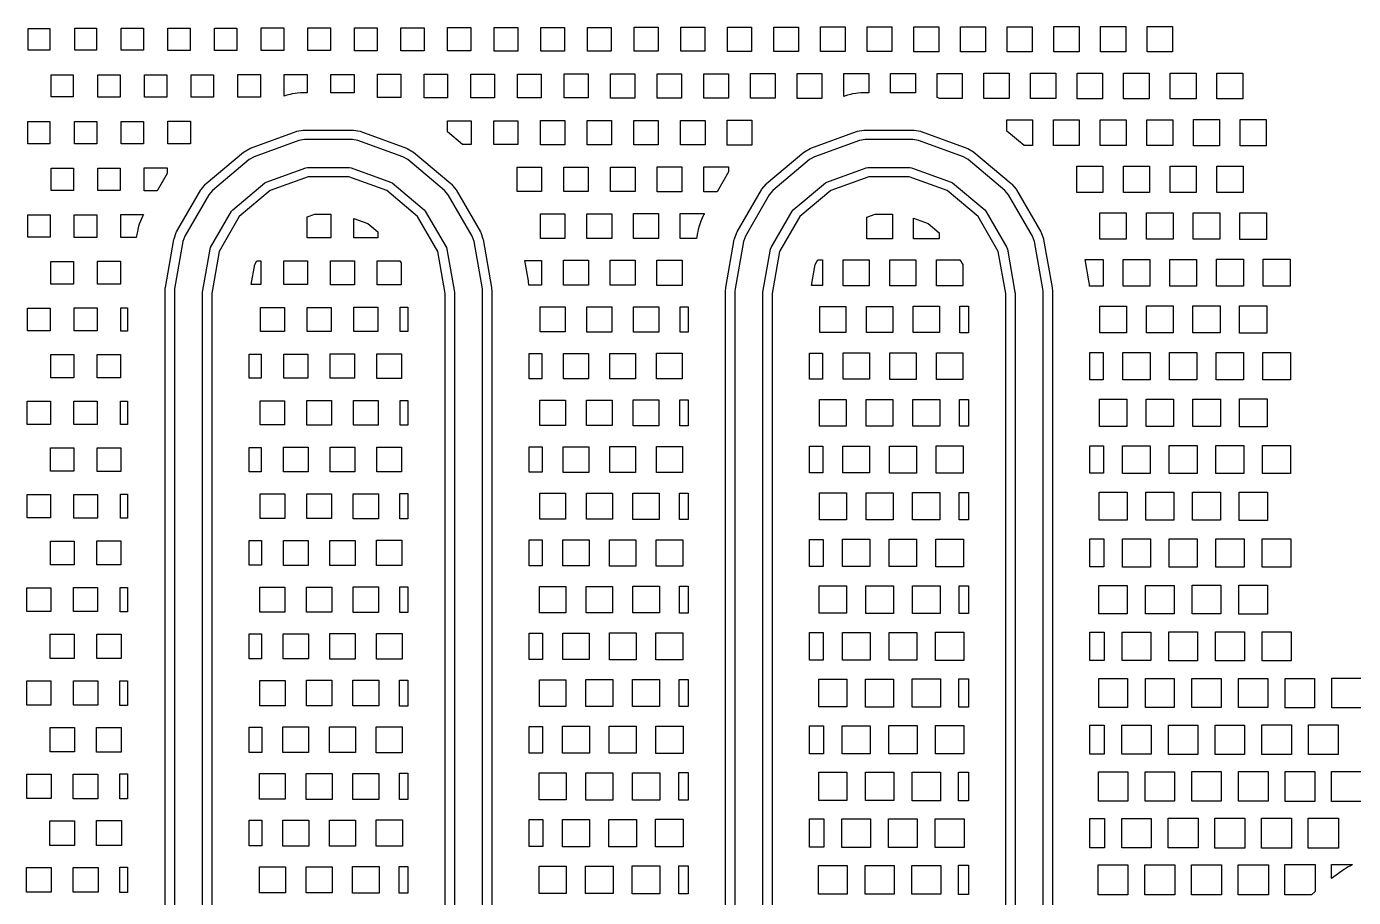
# Model space of a CAD drawing. Header units: metres. Extents: x -7 to 1980, y 20 to 2007.
# Drawn here: x -7 to 704, y 1541 to 2007 of the extents above; entities that cross this region are included whole.
import ezdxf

# ---------------------------------------------------------------- set-up
doc = ezdxf.new("R2010")
doc.units = ezdxf.units.M

msp = doc.modelspace()

# ---------------------------------------------------------------- linework, layer by layer
for points in [[(-5.8, 1994.2), (-5.8, 2005.8), (5.8, 2005.8), (5.8, 1994.2), (-5.8, 1994.2), (-5.8, 1994.2)], [(19.15, 1994.15), (19.15, 2005.85), (30.85, 2005.85), (30.85, 1994.15), (19.15, 1994.15), (19.15, 1994.15)], [(44.1, 1994.1), (44.1, 2005.9), (55.9, 2005.9), (55.9, 1994.1), (44.1, 1994.1), (44.1, 1994.1)], [(69.04, 1994.04), (69.04, 2005.96), (80.96, 2005.96), (80.96, 1994.04), (69.04, 1994.04), (69.04, 1994.04)], [(93.99, 1993.99), (93.99, 2006.01), (106.01, 2006.01), (106.01, 1993.99), (93.99, 1993.99), (93.99, 1993.99)], [(118.94, 1993.94), (118.94, 2006.06), (131.06, 2006.06), (131.06, 1993.94), (118.94, 1993.94), (118.94, 1993.94)], [(143.9, 1993.9), (143.9, 2006.1), (156.1, 2006.1), (156.1, 1993.9), (143.9, 1993.9), (143.9, 1993.9)], [(168.85, 1993.85), (168.85, 2006.15), (181.15, 2006.15), (181.15, 1993.85), (168.85, 1993.85), (168.85, 1993.85)], [(193.8, 1993.8), (193.8, 2006.2), (206.2, 2006.2), (206.2, 1993.8), (193.8, 1993.8), (193.8, 1993.8)], [(218.75, 1993.75), (218.75, 2006.25), (231.25, 2006.25), (231.25, 1993.75), (218.75, 1993.75), (218.75, 1993.75)], [(243.71, 1993.71), (243.71, 2006.29), (256.29, 2006.29), (256.29, 1993.71), (243.71, 1993.71), (243.71, 1993.71)], [(268.66, 1993.66), (268.66, 2006.34), (281.34, 2006.34), (281.34, 1993.66), (268.66, 1993.66), (268.66, 1993.66)], [(293.62, 1993.62), (293.62, 2006.38), (306.38, 2006.38), (306.38, 1993.62), (293.62, 1993.62), (293.62, 1993.62)], [(318.58, 1993.58), (318.58, 2006.42), (331.42, 2006.42), (331.42, 1993.58), (318.58, 1993.58), (318.58, 1993.58)], [(343.54, 1993.54), (343.54, 2006.46), (356.46, 2006.46), (356.46, 1993.54), (343.54, 1993.54), (343.54, 1993.54)], [(368.5, 1993.5), (368.5, 2006.5), (381.5, 2006.5), (381.5, 1993.5), (368.5, 1993.5), (368.5, 1993.5)], [(393.46, 1993.46), (393.46, 2006.54), (406.54, 2006.54), (406.54, 1993.46), (393.46, 1993.46), (393.46, 1993.46)], [(418.42, 1993.42), (418.42, 2006.58), (431.58, 2006.58), (431.58, 1993.42), (418.42, 1993.42), (418.42, 1993.42)], [(443.38, 1993.38), (443.38, 2006.62), (456.62, 2006.62), (456.62, 1993.38), (443.38, 1993.38), (443.38, 1993.38)], [(468.35, 1993.35), (468.35, 2006.65), (481.65, 2006.65), (481.65, 1993.35), (468.35, 1993.35), (468.35, 1993.35)], [(493.31, 1993.31), (493.31, 2006.69), (506.69, 2006.69), (506.69, 1993.31), (493.31, 1993.31), (493.31, 1993.31)], [(518.28, 1993.28), (518.28, 2006.72), (531.72, 2006.72), (531.72, 1993.28), (518.28, 1993.28), (518.28, 1993.28)], [(543.25, 1993.25), (543.25, 2006.75), (556.75, 2006.75), (556.75, 1993.25), (543.25, 1993.25), (543.25, 1993.25)], [(568.22, 1993.22), (568.22, 2006.78), (581.78, 2006.78), (581.78, 1993.22), (568.22, 1993.22), (568.22, 1993.22)], [(593.19, 1993.19), (593.19, 2006.81), (606.81, 2006.81), (606.81, 1993.19), (593.19, 1993.19), (593.19, 1993.19)], [(430.84, 1969.39), (430.84, 1981.66), (444.16, 1981.66), (444.16, 1971.36), (441.98, 1971.36), (441.1, 1971.34), (440.01, 1971.29), (438.28, 1971.14), (437.2, 1971), (435.48, 1970.7), (434.41, 1970.46), (432.73, 1970.01), (431.69, 1969.68), (430.86, 1969.4), (430.84, 1969.39), (430.84, 1969.39)], [(455.8, 1971.36), (455.8, 1981.7), (469.2, 1981.7), (469.2, 1971.33), (468.9, 1971.34), (468.02, 1971.36), (455.8, 1971.36), (455.8, 1971.36)], [(480.76, 1968.81), (480.76, 1981.74), (494.24, 1981.74), (494.24, 1968.26), (482.26, 1968.26), (480.76, 1968.81), (480.76, 1968.81)], [(505.73, 1968.23), (505.73, 1981.77), (519.27, 1981.77), (519.27, 1968.23), (505.73, 1968.23), (505.73, 1968.23)], [(530.7, 1968.2), (530.7, 1981.8), (544.3, 1981.8), (544.3, 1968.2), (530.7, 1968.2), (530.7, 1968.2)], [(555.67, 1968.17), (555.67, 1981.83), (569.33, 1981.83), (569.33, 1968.17), (555.67, 1968.17), (555.67, 1968.17)], [(580.64, 1968.14), (580.64, 1981.86), (594.36, 1981.86), (594.36, 1968.14), (580.64, 1968.14), (580.64, 1968.14)], [(605.61, 1968.11), (605.61, 1981.89), (619.39, 1981.89), (619.39, 1968.11), (605.61, 1968.11), (605.61, 1968.11)], [(630.58, 1968.08), (630.58, 1981.92), (644.42, 1981.92), (644.42, 1968.08), (630.58, 1968.08), (630.58, 1968.08)], [(6.62, 1969.12), (6.62, 1980.88), (18.38, 1980.88), (18.38, 1969.12), (6.62, 1969.12), (6.62, 1969.12)], [(31.57, 1969.07), (31.57, 1980.93), (43.43, 1980.93), (43.43, 1969.07), (31.57, 1969.07), (31.57, 1969.07)], [(56.52, 1969.02), (56.52, 1980.98), (68.48, 1980.98), (68.48, 1969.02), (56.52, 1969.02), (56.52, 1969.02)], [(81.46, 1968.96), (81.46, 1981.04), (93.54, 1981.04), (93.54, 1968.96), (81.46, 1968.96), (81.46, 1968.96)], [(106.41, 1968.91), (106.41, 1981.09), (118.59, 1981.09), (118.59, 1968.91), (106.41, 1968.91), (106.41, 1968.91)], [(131.36, 1969.57), (131.36, 1981.14), (143.64, 1981.14), (143.64, 1971.36), (141.98, 1971.36), (141.1, 1971.34), (140.01, 1971.29), (138.28, 1971.14), (137.2, 1971), (135.48, 1970.7), (134.41, 1970.46), (132.73, 1970.01), (131.69, 1969.68), (131.36, 1969.57), (131.36, 1969.57)], [(156.31, 1971.36), (156.31, 1981.19), (168.69, 1981.19), (168.69, 1971.35), (168.02, 1971.36), (156.31, 1971.36), (156.31, 1971.36)], [(181.27, 1968.77), (181.27, 1981.23), (193.73, 1981.23), (193.73, 1968.77), (181.27, 1968.77), (181.27, 1968.77)], [(206.22, 1968.72), (206.22, 1981.28), (218.78, 1981.28), (218.78, 1968.72), (206.22, 1968.72), (206.22, 1968.72)], [(231.17, 1968.67), (231.17, 1981.33), (243.83, 1981.33), (243.83, 1968.67), (231.17, 1968.67), (231.17, 1968.67)], [(256.13, 1968.63), (256.13, 1981.37), (268.87, 1981.37), (268.87, 1968.63), (256.13, 1968.63), (256.13, 1968.63)], [(281.08, 1968.58), (281.08, 1981.42), (293.92, 1981.42), (293.92, 1968.58), (281.08, 1968.58), (281.08, 1968.58)], [(306.04, 1968.54), (306.04, 1981.46), (318.96, 1981.46), (318.96, 1968.54), (306.04, 1968.54), (306.04, 1968.54)], [(330.99, 1968.49), (330.99, 1981.51), (344.01, 1981.51), (344.01, 1968.49), (330.99, 1968.49), (330.99, 1968.49)], [(355.95, 1968.45), (355.95, 1981.55), (369.05, 1981.55), (369.05, 1968.45), (355.95, 1968.45), (355.95, 1968.45)], [(380.91, 1968.41), (380.91, 1981.59), (394.09, 1981.59), (394.09, 1968.41), (380.91, 1968.41), (380.91, 1968.41)], [(405.87, 1968.37), (405.87, 1981.63), (419.13, 1981.63), (419.13, 1968.37), (405.87, 1968.37), (405.87, 1968.37)], [(-5.9, 1944.1), (-5.9, 1955.9), (5.9, 1955.9), (5.9, 1944.1), (-5.9, 1944.1), (-5.9, 1944.1)], [(19.04, 1944.04), (19.04, 1955.96), (30.96, 1955.96), (30.96, 1944.04), (19.04, 1944.04), (19.04, 1944.04)], [(43.99, 1943.99), (43.99, 1956.01), (56.01, 1956.01), (56.01, 1943.99), (43.99, 1943.99), (43.99, 1943.99)], [(68.94, 1943.94), (68.94, 1956.06), (81.06, 1956.06), (81.06, 1943.94), (68.94, 1943.94), (68.94, 1943.94)], [(218.64, 1950.45), (218.64, 1956.36), (231.36, 1956.36), (231.36, 1943.64), (226.75, 1943.64), (218.64, 1950.45), (218.64, 1950.45)], [(243.59, 1943.59), (243.59, 1956.41), (256.41, 1956.41), (256.41, 1943.59), (243.59, 1943.59), (243.59, 1943.59)], [(268.54, 1943.54), (268.54, 1956.46), (281.46, 1956.46), (281.46, 1943.54), (268.54, 1943.54), (268.54, 1943.54)], [(293.5, 1943.5), (293.5, 1956.5), (306.5, 1956.5), (306.5, 1943.5), (293.5, 1943.5), (293.5, 1943.5)], [(318.45, 1943.45), (318.45, 1956.55), (331.55, 1956.55), (331.55, 1943.45), (318.45, 1943.45), (318.45, 1943.45)], [(343.41, 1943.41), (343.41, 1956.59), (356.59, 1956.59), (356.59, 1943.41), (343.41, 1943.41), (343.41, 1943.41)], [(368.37, 1943.37), (368.37, 1956.63), (381.63, 1956.63), (381.63, 1943.37), (368.37, 1943.37), (368.37, 1943.37)], [(518.15, 1950.86), (518.15, 1956.85), (531.85, 1956.85), (531.85, 1943.15), (527.34, 1943.15), (518.15, 1950.86), (518.15, 1950.86)], [(543.11, 1943.11), (543.11, 1956.89), (556.89, 1956.89), (556.89, 1943.11), (543.11, 1943.11), (543.11, 1943.11)], [(568.08, 1943.08), (568.08, 1956.92), (581.92, 1956.92), (581.92, 1943.08), (568.08, 1943.08), (568.08, 1943.08)], [(593.05, 1943.05), (593.05, 1956.95), (606.95, 1956.95), (606.95, 1943.05), (593.05, 1943.05), (593.05, 1943.05)], [(618.03, 1943.03), (618.03, 1956.97), (631.97, 1956.97), (631.97, 1943.03), (618.03, 1943.03), (618.03, 1943.03)], [(643, 1943), (643, 1957), (657, 1957), (657, 1943), (643, 1943), (643, 1943)], [(67.5, 530), (67.5, 1865), (67.51, 1865.22), (67.66, 1866.95), (67.69, 1867.17), (72.21, 1892.82), (72.33, 1893.24), (73.51, 1896.51), (73.7, 1896.9), (86.72, 1919.46), (86.97, 1919.82), (89.2, 1922.48), (89.51, 1922.78), (109.47, 1939.53), (109.82, 1939.78), (112.83, 1941.51), (113.22, 1941.7), (137.7, 1950.61), (138.12, 1950.72), (141.54, 1951.32), (141.98, 1951.36), (168.02, 1951.36), (168.46, 1951.32), (171.88, 1950.72), (172.3, 1950.61), (196.78, 1941.7), (197.17, 1941.51), (200.18, 1939.78), (200.53, 1939.53), (220.49, 1922.78), (220.8, 1922.48), (223.03, 1919.82), (223.28, 1919.46), (236.3, 1896.9), (236.49, 1896.51), (237.67, 1893.24), (237.79, 1892.82), (242.31, 1867.17), (242.34, 1866.95), (242.49, 1865.22), (242.5, 1865), (242.5, 606.09)], [(237.5, 605.87), (237.5, 1864.89), (237.37, 1866.41), (232.9, 1891.74), (231.86, 1894.59), (219.06, 1916.77), (217.11, 1919.09), (197.49, 1935.56), (194.86, 1937.07), (170.79, 1945.83), (167.8, 1946.36), (142.2, 1946.36), (139.21, 1945.83), (115.14, 1937.07), (112.51, 1935.56), (92.89, 1919.09), (90.94, 1916.77), (78.14, 1894.59), (77.1, 1891.74), (72.63, 1866.41), (72.5, 1864.89), (72.5, 530.02)], [(367.5, 606.09), (367.5, 1865), (367.51, 1865.22), (367.66, 1866.95), (367.69, 1867.17), (372.21, 1892.82), (372.33, 1893.24), (373.51, 1896.51), (373.7, 1896.9), (386.72, 1919.46), (386.97, 1919.82), (389.2, 1922.48), (389.51, 1922.78), (409.47, 1939.53), (409.82, 1939.78), (412.83, 1941.51), (413.22, 1941.7), (437.7, 1950.61), (438.12, 1950.72), (441.54, 1951.32), (441.98, 1951.36), (468.02, 1951.36), (468.46, 1951.32), (471.88, 1950.72), (472.3, 1950.61), (496.78, 1941.7), (497.17, 1941.51), (500.18, 1939.78), (500.53, 1939.53), (520.49, 1922.78), (520.8, 1922.48), (523.03, 1919.82), (523.28, 1919.46), (536.3, 1896.9), (536.49, 1896.51), (537.67, 1893.24), (537.79, 1892.82), (542.31, 1867.17), (542.34, 1866.95), (542.49, 1865.22), (542.5, 1865), (542.5, 606.09)], [(537.5, 605.87), (537.5, 1864.89), (537.37, 1866.41), (532.9, 1891.74), (531.86, 1894.59), (519.06, 1916.77), (517.11, 1919.09), (497.49, 1935.56), (494.86, 1937.07), (470.79, 1945.83), (467.8, 1946.36), (442.2, 1946.36), (439.21, 1945.83), (415.14, 1937.07), (412.51, 1935.56), (392.89, 1919.09), (390.94, 1916.77), (378.14, 1894.59), (377.1, 1891.74), (372.63, 1866.41), (372.5, 1864.89), (372.5, 605.87)], [(555.53, 1918.03), (555.53, 1931.97), (569.47, 1931.97), (569.47, 1918.03), (555.53, 1918.03), (555.53, 1918.03)], [(580.5, 1918), (580.5, 1932), (594.5, 1932), (594.5, 1918), (580.5, 1918), (580.5, 1918)], [(605.47, 1917.97), (605.47, 1932.03), (619.53, 1932.03), (619.53, 1917.97), (605.47, 1917.97), (605.47, 1917.97)], [(630.44, 1917.94), (630.44, 1932.06), (644.56, 1932.06), (644.56, 1917.94), (630.44, 1917.94), (630.44, 1917.94)], [(6.52, 1919.02), (6.52, 1930.98), (18.48, 1930.98), (18.48, 1919.02), (6.52, 1919.02), (6.52, 1919.02)], [(31.46, 1918.96), (31.46, 1931.04), (43.54, 1931.04), (43.54, 1918.96), (31.46, 1918.96), (31.46, 1918.96)], [(56.41, 1918.91), (56.41, 1931.09), (68.59, 1931.09), (68.59, 1928.06), (63.31, 1918.91), (56.41, 1918.91), (56.41, 1918.91)], [(87.5, 530.14), (87.5, 1864.13), (87.54, 1864.56), (91.6, 1887.61), (91.9, 1888.43), (103.16, 1907.93), (103.72, 1908.6), (120.97, 1923.07), (121.72, 1923.51), (142.88, 1931.21), (143.74, 1931.36), (166.26, 1931.36), (167.12, 1931.21), (188.28, 1923.51), (189.03, 1923.07), (206.28, 1908.6), (206.84, 1907.93), (218.1, 1888.43), (218.4, 1887.61), (222.46, 1864.56), (222.5, 1864.13), (222.5, 605.11)], [(217.5, 605), (217.5, 1863.91), (213.55, 1886.31), (202.73, 1905.05), (186.15, 1918.96), (165.82, 1926.36), (144.18, 1926.36), (123.85, 1918.96), (107.27, 1905.05), (96.45, 1886.31), (92.5, 1863.91), (92.5, 530.17)], [(256.01, 1918.51), (256.01, 1931.49), (268.99, 1931.49), (268.99, 1918.51), (256.01, 1918.51), (256.01, 1918.51)], [(280.96, 1918.46), (280.96, 1931.54), (294.04, 1931.54), (294.04, 1918.46), (280.96, 1918.46), (280.96, 1918.46)], [(305.92, 1918.42), (305.92, 1931.58), (319.08, 1931.58), (319.08, 1918.42), (305.92, 1918.42), (305.92, 1918.42)], [(330.87, 1918.37), (330.87, 1931.63), (344.13, 1931.63), (344.13, 1918.37), (330.87, 1918.37), (330.87, 1918.37)], [(355.83, 1918.33), (355.83, 1931.67), (369.17, 1931.67), (369.17, 1929.06), (362.97, 1918.33), (355.83, 1918.33), (355.83, 1918.33)], [(387.5, 605.11), (387.5, 1864.13), (387.54, 1864.56), (391.6, 1887.61), (391.9, 1888.43), (403.16, 1907.93), (403.72, 1908.6), (420.97, 1923.07), (421.72, 1923.51), (442.88, 1931.21), (443.74, 1931.36), (466.26, 1931.36), (467.12, 1931.21), (488.28, 1923.51), (489.03, 1923.07), (506.28, 1908.6), (506.84, 1907.93), (518.1, 1888.43), (518.4, 1887.61), (522.46, 1864.56), (522.5, 1864.13), (522.5, 605.11)], [(517.5, 605), (517.5, 1863.91), (513.55, 1886.31), (502.73, 1905.05), (486.15, 1918.96), (465.82, 1926.36), (444.18, 1926.36), (423.85, 1918.96), (407.27, 1905.05), (396.45, 1886.31), (392.5, 1863.91), (392.5, 605)], [(-6.01, 1893.99), (-6.01, 1906.01), (6.01, 1906.01), (6.01, 1893.99), (-6.01, 1893.99), (-6.01, 1893.99)], [(18.94, 1893.94), (18.94, 1906.06), (31.06, 1906.06), (31.06, 1893.94), (18.94, 1893.94), (18.94, 1893.94)], [(43.88, 1893.88), (43.88, 1906.12), (55.95, 1906.12), (55.45, 1905.17), (54.72, 1903.59), (54.3, 1902.58), (53.7, 1900.94), (53.37, 1899.9), (52.92, 1898.22), (52.69, 1897.15), (52.52, 1896.3), (52.09, 1893.88), (43.88, 1893.88), (43.88, 1893.88)], [(143.67, 1893.67), (143.67, 1904.89), (147.62, 1906.33), (156.33, 1906.33), (156.33, 1893.67), (143.67, 1893.67), (143.67, 1893.67)], [(168.62, 1893.62), (168.62, 1904.06), (176, 1901.37), (181.38, 1896.86), (181.38, 1893.62), (168.62, 1893.62), (168.62, 1893.62)], [(268.42, 1893.42), (268.42, 1906.58), (281.58, 1906.58), (281.58, 1893.42), (268.42, 1893.42), (268.42, 1893.42)], [(293.38, 1893.38), (293.38, 1906.62), (306.62, 1906.62), (306.62, 1893.38), (293.38, 1893.38), (293.38, 1893.38)], [(318.33, 1893.33), (318.33, 1906.67), (331.67, 1906.67), (331.67, 1893.33), (318.33, 1893.33), (318.33, 1893.33)], [(343.29, 1893.29), (343.29, 1906.71), (356.27, 1906.71), (355.96, 1906.14), (355.45, 1905.17), (354.72, 1903.59), (354.3, 1902.58), (353.7, 1900.94), (353.37, 1899.9), (352.92, 1898.22), (352.69, 1897.15), (352.52, 1896.3), (351.99, 1893.29), (343.29, 1893.29), (343.29, 1893.29)], [(443.12, 1893.12), (443.12, 1904.69), (447.71, 1906.36), (456.88, 1906.36), (456.88, 1893.12), (443.12, 1893.12), (443.12, 1893.12)], [(468.08, 1893.08), (468.08, 1904.25), (476, 1901.37), (481.92, 1896.41), (481.92, 1893.08), (468.08, 1893.08), (468.08, 1893.08)], [(567.95, 1892.95), (567.95, 1907.05), (582.05, 1907.05), (582.05, 1892.95), (567.95, 1892.95), (567.95, 1892.95)], [(592.92, 1892.92), (592.92, 1907.08), (607.08, 1907.08), (607.08, 1892.92), (592.92, 1892.92), (592.92, 1892.92)], [(617.89, 1892.89), (617.89, 1907.11), (632.11, 1907.11), (632.11, 1892.89), (617.89, 1892.89), (617.89, 1892.89)], [(642.86, 1892.86), (642.86, 1907.14), (657.14, 1907.14), (657.14, 1892.86), (642.86, 1892.86), (642.86, 1892.86)], [(630.3, 1867.8), (630.3, 1882.2), (644.7, 1882.2), (644.7, 1867.8), (630.3, 1867.8), (630.3, 1867.8)], [(655.27, 1867.77), (655.27, 1882.23), (669.73, 1882.23), (669.73, 1867.77), (655.27, 1867.77), (655.27, 1867.77)], [(6.42, 1868.92), (6.42, 1881.08), (18.58, 1881.08), (18.58, 1868.92), (6.42, 1868.92), (6.42, 1868.92)], [(31.36, 1868.86), (31.36, 1881.14), (43.64, 1881.14), (43.64, 1868.86), (31.36, 1868.86), (31.36, 1868.86)], [(116.65, 1881.3), (118.8, 1881.3), (118.8, 1868.7), (113.65, 1868.7), (115.53, 1879.36), (116.65, 1881.3), (116.65, 1881.3)], [(131.14, 1868.64), (131.14, 1881.36), (143.86, 1881.36), (143.86, 1868.64), (131.14, 1868.64), (131.14, 1868.64)], [(156.09, 1868.59), (156.09, 1881.41), (168.91, 1881.41), (168.91, 1868.59), (156.09, 1868.59), (156.09, 1868.59)], [(181.04, 1868.54), (181.04, 1881.46), (193.26, 1881.46), (193.96, 1880.24), (193.96, 1868.54), (181.04, 1868.54), (181.04, 1868.54)], [(260.07, 1881.61), (269.11, 1881.61), (269.11, 1868.39), (262.31, 1868.39), (262.28, 1868.7), (262.14, 1869.78), (262.01, 1870.64), (260.07, 1881.61), (260.07, 1881.61)], [(280.84, 1868.34), (280.84, 1881.66), (294.16, 1881.66), (294.16, 1868.34), (280.84, 1868.34), (280.84, 1868.34)], [(305.8, 1868.3), (305.8, 1881.7), (319.2, 1881.7), (319.2, 1868.3), (305.8, 1868.3), (305.8, 1868.3)], [(330.75, 1868.25), (330.75, 1881.75), (344.25, 1881.75), (344.25, 1868.25), (330.75, 1868.25), (330.75, 1868.25)], [(416.99, 1881.88), (419.38, 1881.88), (419.38, 1868.12), (413.55, 1868.12), (415.53, 1879.36), (416.99, 1881.88), (416.99, 1881.88)], [(430.58, 1868.08), (430.58, 1881.92), (444.42, 1881.92), (444.42, 1868.08), (430.58, 1868.08), (430.58, 1868.08)], [(455.54, 1868.04), (455.54, 1881.96), (469.46, 1881.96), (469.46, 1868.04), (455.54, 1868.04), (455.54, 1868.04)], [(480.5, 1868), (480.5, 1882), (492.94, 1882), (494.47, 1879.36), (494.5, 1879.18), (494.5, 1868), (480.5, 1868), (480.5, 1868)], [(559.99, 1882.11), (569.61, 1882.11), (569.61, 1867.89), (562.35, 1867.89), (562.28, 1868.7), (562.14, 1869.78), (562.01, 1870.64), (559.99, 1882.11), (559.99, 1882.11)], [(580.36, 1867.86), (580.36, 1882.14), (594.64, 1882.14), (594.64, 1867.86), (580.36, 1867.86), (580.36, 1867.86)], [(605.33, 1867.83), (605.33, 1882.17), (619.67, 1882.17), (619.67, 1867.83), (605.33, 1867.83), (605.33, 1867.83)], [(-6.1, 1843.9), (-6.1, 1856.1), (6.1, 1856.1), (6.1, 1843.9), (-6.1, 1843.9), (-6.1, 1843.9)], [(18.84, 1843.84), (18.84, 1856.16), (31.16, 1856.16), (31.16, 1843.84), (18.84, 1843.84), (18.84, 1843.84)], [(43.78, 1843.78), (43.78, 1856.22), (47.5, 1856.22), (47.5, 1843.78), (43.78, 1843.78), (43.78, 1843.78)], [(118.62, 1843.62), (118.62, 1856.38), (131.38, 1856.38), (131.38, 1843.62), (118.62, 1843.62), (118.62, 1843.62)], [(143.56, 1843.56), (143.56, 1856.44), (156.44, 1856.44), (156.44, 1843.56), (143.56, 1843.56), (143.56, 1843.56)], [(168.51, 1843.51), (168.51, 1856.49), (181.49, 1856.49), (181.49, 1843.51), (168.51, 1843.51), (168.51, 1843.51)], [(193.46, 1843.46), (193.46, 1856.54), (197.5, 1856.54), (197.5, 1843.46), (193.46, 1843.46), (193.46, 1843.46)], [(268.31, 1843.31), (268.31, 1856.69), (281.69, 1856.69), (281.69, 1843.31), (268.31, 1843.31), (268.31, 1843.31)], [(293.26, 1843.26), (293.26, 1856.74), (306.74, 1856.74), (306.74, 1843.26), (293.26, 1843.26), (293.26, 1843.26)], [(318.21, 1843.21), (318.21, 1856.79), (331.79, 1856.79), (331.79, 1843.21), (318.21, 1843.21), (318.21, 1843.21)], [(343.17, 1843.17), (343.17, 1856.83), (347.5, 1856.83), (347.5, 1843.17), (343.17, 1843.17), (343.17, 1843.17)], [(418.04, 1843.04), (418.04, 1856.96), (431.96, 1856.96), (431.96, 1843.04), (418.04, 1843.04), (418.04, 1843.04)], [(443, 1843), (443, 1857), (457, 1857), (457, 1843), (443, 1843), (443, 1843)], [(467.96, 1842.96), (467.96, 1857.04), (482.04, 1857.04), (482.04, 1842.96), (467.96, 1842.96), (467.96, 1842.96)], [(492.92, 1842.92), (492.92, 1857.08), (497.5, 1857.08), (497.5, 1842.92), (492.92, 1842.92), (492.92, 1842.92)], [(567.81, 1842.81), (567.81, 1857.19), (582.19, 1857.19), (582.19, 1842.81), (567.81, 1842.81), (567.81, 1842.81)], [(592.78, 1842.78), (592.78, 1857.22), (607.22, 1857.22), (607.22, 1842.78), (592.78, 1842.78), (592.78, 1842.78)], [(617.75, 1842.75), (617.75, 1857.25), (632.25, 1857.25), (632.25, 1842.75), (617.75, 1842.75), (617.75, 1842.75)], [(642.72, 1842.72), (642.72, 1857.28), (657.28, 1857.28), (657.28, 1842.72), (642.72, 1842.72), (642.72, 1842.72)], [(6.32, 1818.82), (6.32, 1831.18), (18.68, 1831.18), (18.68, 1818.82), (6.32, 1818.82), (6.32, 1818.82)], [(31.26, 1818.76), (31.26, 1831.24), (43.74, 1831.24), (43.74, 1818.76), (31.26, 1818.76), (31.26, 1818.76)], [(112.5, 1831.41), (118.91, 1831.41), (118.91, 1818.59), (112.5, 1818.59), (112.5, 1831.41), (112.5, 1831.41)], [(131.04, 1818.54), (131.04, 1831.46), (143.96, 1831.46), (143.96, 1818.54), (131.04, 1818.54), (131.04, 1818.54)], [(155.98, 1818.48), (155.98, 1831.52), (169.02, 1831.52), (169.02, 1818.48), (155.98, 1818.48), (155.98, 1818.48)], [(180.93, 1818.43), (180.93, 1831.57), (194.07, 1831.57), (194.07, 1818.43), (180.93, 1818.43), (180.93, 1818.43)], [(262.5, 1831.72), (269.22, 1831.72), (269.22, 1818.28), (262.5, 1818.28), (262.5, 1831.72), (262.5, 1831.72)], [(280.73, 1818.23), (280.73, 1831.77), (294.27, 1831.77), (294.27, 1818.23), (280.73, 1818.23), (280.73, 1818.23)], [(305.68, 1818.18), (305.68, 1831.82), (319.32, 1831.82), (319.32, 1818.18), (305.68, 1818.18), (305.68, 1818.18)], [(330.63, 1818.13), (330.63, 1831.87), (344.37, 1831.87), (344.37, 1818.13), (330.63, 1818.13), (330.63, 1818.13)], [(412.5, 1832), (419.5, 1832), (419.5, 1818), (412.5, 1818), (412.5, 1832), (412.5, 1832)], [(430.45, 1817.95), (430.45, 1832.05), (444.55, 1832.05), (444.55, 1817.95), (430.45, 1817.95), (430.45, 1817.95)], [(455.41, 1817.91), (455.41, 1832.09), (469.59, 1832.09), (469.59, 1817.91), (455.41, 1817.91), (455.41, 1817.91)], [(480.37, 1817.87), (480.37, 1832.13), (494.63, 1832.13), (494.63, 1817.87), (480.37, 1817.87), (480.37, 1817.87)], [(562.5, 1832.24), (569.74, 1832.24), (569.74, 1817.76), (562.5, 1817.76), (562.5, 1832.24), (562.5, 1832.24)], [(580.23, 1817.73), (580.23, 1832.27), (594.77, 1832.27), (594.77, 1817.73), (580.23, 1817.73), (580.23, 1817.73)], [(605.19, 1817.69), (605.19, 1832.31), (619.81, 1832.31), (619.81, 1817.69), (605.19, 1817.69), (605.19, 1817.69)], [(630.16, 1817.66), (630.16, 1832.34), (644.84, 1832.34), (644.84, 1817.66), (630.16, 1817.66), (630.16, 1817.66)], [(655.14, 1817.64), (655.14, 1832.36), (669.86, 1832.36), (669.86, 1817.64), (655.14, 1817.64), (655.14, 1817.64)], [(-6.2, 1793.8), (-6.2, 1806.2), (6.2, 1806.2), (6.2, 1793.8), (-6.2, 1793.8), (-6.2, 1793.8)], [(18.74, 1793.74), (18.74, 1806.26), (31.26, 1806.26), (31.26, 1793.74), (18.74, 1793.74), (18.74, 1793.74)], [(43.68, 1793.68), (43.68, 1806.32), (47.5, 1806.32), (47.5, 1793.68), (43.68, 1793.68), (43.68, 1793.68)], [(118.51, 1793.51), (118.51, 1806.49), (131.49, 1806.49), (131.49, 1793.51), (118.51, 1793.51), (118.51, 1793.51)], [(143.46, 1793.46), (143.46, 1806.54), (156.54, 1806.54), (156.54, 1793.46), (143.46, 1793.46), (143.46, 1793.46)], [(168.41, 1793.41), (168.41, 1806.59), (181.59, 1806.59), (181.59, 1793.41), (168.41, 1793.41), (168.41, 1793.41)], [(193.35, 1793.35), (193.35, 1806.65), (197.5, 1806.65), (197.5, 1793.35), (193.35, 1793.35), (193.35, 1793.35)], [(268.2, 1793.2), (268.2, 1806.8), (281.8, 1806.8), (281.8, 1793.2), (268.2, 1793.2), (268.2, 1793.2)], [(293.15, 1793.15), (293.15, 1806.85), (306.85, 1806.85), (306.85, 1793.15), (293.15, 1793.15), (293.15, 1793.15)], [(318.1, 1793.1), (318.1, 1806.9), (331.9, 1806.9), (331.9, 1793.1), (318.1, 1793.1), (318.1, 1793.1)], [(343.05, 1793.05), (343.05, 1806.95), (347.5, 1806.95), (347.5, 1793.05), (343.05, 1793.05), (343.05, 1793.05)], [(417.91, 1792.91), (417.91, 1807.09), (432.09, 1807.09), (432.09, 1792.91), (417.91, 1792.91), (417.91, 1792.91)], [(442.87, 1792.87), (442.87, 1807.13), (457.13, 1807.13), (457.13, 1792.87), (442.87, 1792.87), (442.87, 1792.87)], [(467.83, 1792.83), (467.83, 1807.17), (482.17, 1807.17), (482.17, 1792.83), (467.83, 1792.83), (467.83, 1792.83)], [(492.79, 1792.79), (492.79, 1807.21), (497.5, 1807.21), (497.5, 1792.79), (492.79, 1792.79), (492.79, 1792.79)], [(567.68, 1792.68), (567.68, 1807.32), (582.32, 1807.32), (582.32, 1792.68), (567.68, 1792.68), (567.68, 1792.68)], [(592.64, 1792.64), (592.64, 1807.36), (607.36, 1807.36), (607.36, 1792.64), (592.64, 1792.64), (592.64, 1792.64)], [(617.61, 1792.61), (617.61, 1807.39), (632.39, 1807.39), (632.39, 1792.61), (617.61, 1792.61), (617.61, 1792.61)], [(642.58, 1792.58), (642.58, 1807.42), (657.42, 1807.42), (657.42, 1792.58), (642.58, 1792.58), (642.58, 1792.58)], [(6.22, 1768.72), (6.22, 1781.28), (18.78, 1781.28), (18.78, 1768.72), (6.22, 1768.72), (6.22, 1768.72)], [(31.17, 1768.67), (31.17, 1781.33), (43.83, 1781.33), (43.83, 1768.67), (31.17, 1768.67), (31.17, 1768.67)], [(112.5, 1781.51), (119.01, 1781.51), (119.01, 1768.49), (112.5, 1768.49), (112.5, 1781.51), (112.5, 1781.51)], [(130.94, 1768.44), (130.94, 1781.56), (144.06, 1781.56), (144.06, 1768.44), (130.94, 1768.44), (130.94, 1768.44)], [(155.88, 1768.38), (155.88, 1781.62), (169.12, 1781.62), (169.12, 1768.38), (155.88, 1768.38), (155.88, 1768.38)], [(180.83, 1768.33), (180.83, 1781.67), (194.17, 1781.67), (194.17, 1768.33), (180.83, 1768.33), (180.83, 1768.33)], [(262.5, 1781.83), (269.33, 1781.83), (269.33, 1768.17), (262.5, 1768.17), (262.5, 1781.83), (262.5, 1781.83)], [(280.62, 1768.12), (280.62, 1781.88), (294.38, 1781.88), (294.38, 1768.12), (280.62, 1768.12), (280.62, 1768.12)], [(305.57, 1768.07), (305.57, 1781.93), (319.43, 1781.93), (319.43, 1768.07), (305.57, 1768.07), (305.57, 1768.07)], [(330.52, 1768.02), (330.52, 1781.98), (344.48, 1781.98), (344.48, 1768.02), (330.52, 1768.02), (330.52, 1768.02)], [(412.5, 1782.12), (419.62, 1782.12), (419.62, 1767.88), (412.5, 1767.88), (412.5, 1782.12), (412.5, 1782.12)], [(430.33, 1767.83), (430.33, 1782.17), (444.67, 1782.17), (444.67, 1767.83), (430.33, 1767.83), (430.33, 1767.83)], [(455.29, 1767.79), (455.29, 1782.21), (469.71, 1782.21), (469.71, 1767.79), (455.29, 1767.79), (455.29, 1767.79)], [(480.25, 1767.75), (480.25, 1782.25), (494.75, 1782.25), (494.75, 1767.75), (480.25, 1767.75), (480.25, 1767.75)], [(562.5, 1782.37), (569.87, 1782.37), (569.87, 1767.63), (562.5, 1767.63), (562.5, 1782.37), (562.5, 1782.37)], [(580.09, 1767.59), (580.09, 1782.41), (594.91, 1782.41), (594.91, 1767.59), (580.09, 1767.59), (580.09, 1767.59)], [(605.06, 1767.56), (605.06, 1782.44), (619.94, 1782.44), (619.94, 1767.56), (605.06, 1767.56), (605.06, 1767.56)], [(630.03, 1767.53), (630.03, 1782.47), (644.97, 1782.47), (644.97, 1767.53), (630.03, 1767.53), (630.03, 1767.53)], [(655, 1767.5), (655, 1782.5), (670, 1782.5), (670, 1767.5), (655, 1767.5), (655, 1767.5)], [(-6.29, 1743.71), (-6.29, 1756.29), (6.29, 1756.29), (6.29, 1743.71), (-6.29, 1743.71), (-6.29, 1743.71)], [(18.65, 1743.65), (18.65, 1756.35), (31.35, 1756.35), (31.35, 1743.65), (18.65, 1743.65), (18.65, 1743.65)], [(43.59, 1743.59), (43.59, 1756.41), (47.5, 1756.41), (47.5, 1743.59), (43.59, 1743.59), (43.59, 1743.59)], [(118.42, 1743.42), (118.42, 1756.58), (131.58, 1756.58), (131.58, 1743.42), (118.42, 1743.42), (118.42, 1743.42)], [(143.36, 1743.36), (143.36, 1756.64), (156.64, 1756.64), (156.64, 1743.36), (143.36, 1743.36), (143.36, 1743.36)], [(168.3, 1743.3), (168.3, 1756.7), (181.7, 1756.7), (181.7, 1743.3), (168.3, 1743.3), (168.3, 1743.3)], [(193.25, 1743.25), (193.25, 1756.75), (197.5, 1756.75), (197.5, 1743.25), (193.25, 1743.25), (193.25, 1743.25)], [(268.09, 1743.09), (268.09, 1756.91), (281.91, 1756.91), (281.91, 1743.09), (268.09, 1743.09), (268.09, 1743.09)], [(293.04, 1743.04), (293.04, 1756.96), (306.96, 1756.96), (306.96, 1743.04), (293.04, 1743.04), (293.04, 1743.04)], [(317.98, 1742.98), (317.98, 1757.02), (332.02, 1757.02), (332.02, 1742.98), (317.98, 1742.98), (317.98, 1742.98)], [(342.94, 1742.94), (342.94, 1757.06), (347.5, 1757.06), (347.5, 1742.94), (342.94, 1742.94), (342.94, 1742.94)], [(417.79, 1742.79), (417.79, 1757.21), (432.21, 1757.21), (432.21, 1742.79), (417.79, 1742.79), (417.79, 1742.79)], [(442.75, 1742.75), (442.75, 1757.25), (457.25, 1757.25), (457.25, 1742.75), (442.75, 1742.75), (442.75, 1742.75)], [(467.7, 1742.7), (467.7, 1757.3), (482.3, 1757.3), (482.3, 1742.7), (467.7, 1742.7), (467.7, 1742.7)], [(492.66, 1742.66), (492.66, 1757.34), (497.5, 1757.34), (497.5, 1742.66), (492.66, 1742.66), (492.66, 1742.66)], [(567.55, 1742.55), (567.55, 1757.45), (582.45, 1757.45), (582.45, 1742.55), (567.55, 1742.55), (567.55, 1742.55)], [(592.51, 1742.51), (592.51, 1757.49), (607.49, 1757.49), (607.49, 1742.51), (592.51, 1742.51), (592.51, 1742.51)], [(617.48, 1742.48), (617.48, 1757.52), (632.52, 1757.52), (632.52, 1742.48), (617.48, 1742.48), (617.48, 1742.48)], [(642.44, 1742.44), (642.44, 1757.56), (657.56, 1757.56), (657.56, 1742.44), (642.44, 1742.44), (642.44, 1742.44)], [(6.13, 1718.63), (6.13, 1731.37), (18.87, 1731.37), (18.87, 1718.63), (6.13, 1718.63), (6.13, 1718.63)], [(31.07, 1718.57), (31.07, 1731.43), (43.93, 1731.43), (43.93, 1718.57), (31.07, 1718.57), (31.07, 1718.57)], [(112.5, 1731.6), (119.1, 1731.6), (119.1, 1718.4), (112.5, 1718.4), (112.5, 1731.6), (112.5, 1731.6)], [(130.84, 1718.34), (130.84, 1731.66), (144.16, 1731.66), (144.16, 1718.34), (130.84, 1718.34), (130.84, 1718.34)], [(155.78, 1718.28), (155.78, 1731.72), (169.22, 1731.72), (169.22, 1718.28), (155.78, 1718.28), (155.78, 1718.28)], [(180.72, 1718.22), (180.72, 1731.78), (194.28, 1731.78), (194.28, 1718.22), (180.72, 1718.22), (180.72, 1718.22)], [(262.5, 1731.94), (269.44, 1731.94), (269.44, 1718.06), (262.5, 1718.06), (262.5, 1731.94), (262.5, 1731.94)], [(280.51, 1718.01), (280.51, 1731.99), (294.49, 1731.99), (294.49, 1718.01), (280.51, 1718.01), (280.51, 1718.01)], [(305.46, 1717.96), (305.46, 1732.04), (319.54, 1732.04), (319.54, 1717.96), (305.46, 1717.96), (305.46, 1717.96)], [(330.4, 1717.9), (330.4, 1732.1), (344.6, 1732.1), (344.6, 1717.9), (330.4, 1717.9), (330.4, 1717.9)], [(412.5, 1732.24), (419.74, 1732.24), (419.74, 1717.76), (412.5, 1717.76), (412.5, 1732.24), (412.5, 1732.24)], [(430.21, 1717.71), (430.21, 1732.29), (444.79, 1732.29), (444.79, 1717.71), (430.21, 1717.71), (430.21, 1717.71)], [(455.17, 1717.67), (455.17, 1732.33), (469.83, 1732.33), (469.83, 1717.67), (455.17, 1717.67), (455.17, 1717.67)], [(480.12, 1717.62), (480.12, 1732.38), (494.88, 1732.38), (494.88, 1717.62), (480.12, 1717.62), (480.12, 1717.62)], [(562.5, 1732.5), (570, 1732.5), (570, 1717.5), (562.5, 1717.5), (562.5, 1732.5), (562.5, 1732.5)], [(579.96, 1717.46), (579.96, 1732.54), (595.04, 1732.54), (595.04, 1717.46), (579.96, 1717.46), (579.96, 1717.46)], [(604.93, 1717.43), (604.93, 1732.57), (620.07, 1732.57), (620.07, 1717.43), (604.93, 1717.43), (604.93, 1717.43)], [(629.89, 1717.39), (629.89, 1732.61), (645.11, 1732.61), (645.11, 1717.39), (629.89, 1717.39), (629.89, 1717.39)], [(654.86, 1717.36), (654.86, 1732.64), (670.14, 1732.64), (670.14, 1717.36), (654.86, 1717.36), (654.86, 1717.36)], [(-6.38, 1693.62), (-6.38, 1706.38), (6.38, 1706.38), (6.38, 1693.62), (-6.38, 1693.62), (-6.38, 1693.62)], [(18.56, 1693.56), (18.56, 1706.44), (31.44, 1706.44), (31.44, 1693.56), (18.56, 1693.56), (18.56, 1693.56)], [(43.5, 1693.5), (43.5, 1706.5), (47.5, 1706.5), (47.5, 1693.5), (43.5, 1693.5), (43.5, 1693.5)], [(118.32, 1693.32), (118.32, 1706.68), (131.68, 1706.68), (131.68, 1693.32), (118.32, 1693.32), (118.32, 1693.32)], [(143.26, 1693.26), (143.26, 1706.74), (156.74, 1706.74), (156.74, 1693.26), (143.26, 1693.26), (143.26, 1693.26)], [(168.2, 1693.2), (168.2, 1706.8), (181.8, 1706.8), (181.8, 1693.2), (168.2, 1693.2), (168.2, 1693.2)], [(193.15, 1693.15), (193.15, 1706.85), (197.5, 1706.85), (197.5, 1693.15), (193.15, 1693.15), (193.15, 1693.15)], [(267.98, 1692.98), (267.98, 1707.02), (282.02, 1707.02), (282.02, 1692.98), (267.98, 1692.98), (267.98, 1692.98)], [(292.93, 1692.93), (292.93, 1707.07), (307.07, 1707.07), (307.07, 1692.93), (292.93, 1692.93), (292.93, 1692.93)], [(317.87, 1692.87), (317.87, 1707.13), (332.13, 1707.13), (332.13, 1692.87), (317.87, 1692.87), (317.87, 1692.87)], [(342.82, 1692.82), (342.82, 1707.18), (347.5, 1707.18), (347.5, 1692.82), (342.82, 1692.82), (342.82, 1692.82)], [(417.68, 1692.68), (417.68, 1707.32), (432.32, 1707.32), (432.32, 1692.68), (417.68, 1692.68), (417.68, 1692.68)], [(442.63, 1692.63), (442.63, 1707.37), (457.37, 1707.37), (457.37, 1692.63), (442.63, 1692.63), (442.63, 1692.63)], [(467.58, 1692.58), (467.58, 1707.42), (482.42, 1707.42), (482.42, 1692.58), (467.58, 1692.58), (467.58, 1692.58)], [(492.54, 1692.54), (492.54, 1707.46), (497.5, 1707.46), (497.5, 1692.54), (492.54, 1692.54), (492.54, 1692.54)], [(567.42, 1692.42), (567.42, 1707.58), (582.58, 1707.58), (582.58, 1692.42), (567.42, 1692.42), (567.42, 1692.42)], [(592.38, 1692.38), (592.38, 1707.62), (607.62, 1707.62), (607.62, 1692.38), (592.38, 1692.38), (592.38, 1692.38)], [(617.34, 1692.34), (617.34, 1707.66), (632.66, 1707.66), (632.66, 1692.34), (617.34, 1692.34), (617.34, 1692.34)], [(642.31, 1692.31), (642.31, 1707.69), (657.69, 1707.69), (657.69, 1692.31), (642.31, 1692.31), (642.31, 1692.31)], [(6.05, 1668.55), (6.05, 1681.45), (18.95, 1681.45), (18.95, 1668.55), (6.05, 1668.55), (6.05, 1668.55)], [(30.99, 1668.49), (30.99, 1681.51), (44.01, 1681.51), (44.01, 1668.49), (30.99, 1668.49), (30.99, 1668.49)], [(112.5, 1681.7), (119.2, 1681.7), (119.2, 1668.3), (112.5, 1668.3), (112.5, 1681.7), (112.5, 1681.7)], [(130.74, 1668.24), (130.74, 1681.76), (144.26, 1681.76), (144.26, 1668.24), (130.74, 1668.24), (130.74, 1668.24)], [(155.68, 1668.18), (155.68, 1681.82), (169.32, 1681.82), (169.32, 1668.18), (155.68, 1668.18), (155.68, 1668.18)], [(180.63, 1668.13), (180.63, 1681.87), (194.37, 1681.87), (194.37, 1668.13), (180.63, 1668.13), (180.63, 1668.13)], [(262.5, 1682.04), (269.54, 1682.04), (269.54, 1667.96), (262.5, 1667.96), (262.5, 1682.04), (262.5, 1682.04)], [(280.4, 1667.9), (280.4, 1682.1), (294.6, 1682.1), (294.6, 1667.9), (280.4, 1667.9), (280.4, 1667.9)], [(305.35, 1667.85), (305.35, 1682.15), (319.65, 1682.15), (319.65, 1667.85), (305.35, 1667.85), (305.35, 1667.85)], [(330.29, 1667.79), (330.29, 1682.21), (344.71, 1682.21), (344.71, 1667.79), (330.29, 1667.79), (330.29, 1667.79)], [(412.5, 1682.36), (419.86, 1682.36), (419.86, 1667.64), (412.5, 1667.64), (412.5, 1682.36), (412.5, 1682.36)], [(430.09, 1667.59), (430.09, 1682.41), (444.91, 1682.41), (444.91, 1667.59), (430.09, 1667.59), (430.09, 1667.59)], [(455.05, 1667.55), (455.05, 1682.45), (469.95, 1682.45), (469.95, 1667.55), (455.05, 1667.55), (455.05, 1667.55)], [(480, 1667.5), (480, 1682.5), (495, 1682.5), (495, 1667.5), (480, 1667.5), (480, 1667.5)], [(562.5, 1682.63), (570.13, 1682.63), (570.13, 1667.37), (562.5, 1667.37), (562.5, 1682.63), (562.5, 1682.63)], [(579.83, 1667.33), (579.83, 1682.67), (595.17, 1682.67), (595.17, 1667.33), (579.83, 1667.33), (579.83, 1667.33)], [(604.79, 1667.29), (604.79, 1682.71), (620.21, 1682.71), (620.21, 1667.29), (604.79, 1667.29), (604.79, 1667.29)], [(629.76, 1667.26), (629.76, 1682.74), (645.24, 1682.74), (645.24, 1667.26), (629.76, 1667.26), (629.76, 1667.26)], [(654.72, 1667.22), (654.72, 1682.78), (670.28, 1682.78), (670.28, 1667.22), (654.72, 1667.22), (654.72, 1667.22)], [(-6.46, 1643.54), (-6.46, 1656.46), (6.46, 1656.46), (6.46, 1643.54), (-6.46, 1643.54), (-6.46, 1643.54)], [(18.47, 1643.47), (18.47, 1656.53), (31.53, 1656.53), (31.53, 1643.47), (18.47, 1643.47), (18.47, 1643.47)], [(43.41, 1643.41), (43.41, 1656.59), (47.5, 1656.59), (47.5, 1643.41), (43.41, 1643.41), (43.41, 1643.41)], [(118.23, 1643.23), (118.23, 1656.77), (131.77, 1656.77), (131.77, 1643.23), (118.23, 1643.23), (118.23, 1643.23)], [(143.17, 1643.17), (143.17, 1656.83), (156.83, 1656.83), (156.83, 1643.17), (143.17, 1643.17), (143.17, 1643.17)], [(168.11, 1643.11), (168.11, 1656.89), (181.89, 1656.89), (181.89, 1643.11), (168.11, 1643.11), (168.11, 1643.11)], [(193.05, 1643.05), (193.05, 1656.95), (197.5, 1656.95), (197.5, 1643.05), (193.05, 1643.05), (193.05, 1643.05)], [(267.88, 1642.88), (267.88, 1657.12), (282.12, 1657.12), (282.12, 1642.88), (267.88, 1642.88), (267.88, 1642.88)], [(292.82, 1642.82), (292.82, 1657.18), (307.18, 1657.18), (307.18, 1642.82), (292.82, 1642.82), (292.82, 1642.82)], [(317.77, 1642.77), (317.77, 1657.23), (332.23, 1657.23), (332.23, 1642.77), (317.77, 1642.77), (317.77, 1642.77)], [(342.72, 1642.72), (342.72, 1657.28), (347.5, 1657.28), (347.5, 1642.72), (342.72, 1642.72), (342.72, 1642.72)], [(417.56, 1642.56), (417.56, 1657.44), (432.44, 1657.44), (432.44, 1642.56), (417.56, 1642.56), (417.56, 1642.56)], [(442.51, 1642.51), (442.51, 1657.49), (457.49, 1657.49), (457.49, 1642.51), (442.51, 1642.51), (442.51, 1642.51)], [(467.46, 1642.46), (467.46, 1657.54), (482.54, 1657.54), (482.54, 1642.46), (467.46, 1642.46), (467.46, 1642.46)], [(492.42, 1642.42), (492.42, 1657.58), (497.5, 1657.58), (497.5, 1642.42), (492.42, 1642.42), (492.42, 1642.42)], [(567.29, 1642.29), (567.29, 1657.71), (582.71, 1657.71), (582.71, 1642.29), (567.29, 1642.29), (567.29, 1642.29)], [(592.25, 1642.25), (592.25, 1657.75), (607.75, 1657.75), (607.75, 1642.25), (592.25, 1642.25), (592.25, 1642.25)], [(617.21, 1642.21), (617.21, 1657.79), (632.79, 1657.79), (632.79, 1642.21), (617.21, 1642.21), (617.21, 1642.21)], [(642.17, 1642.17), (642.17, 1657.83), (657.83, 1657.83), (657.83, 1642.17), (642.17, 1642.17), (642.17, 1642.17)], [(667.14, 1642.14), (667.14, 1657.86), (682.86, 1657.86), (682.86, 1642.14), (667.14, 1642.14), (667.14, 1642.14)], [(692.11, 1642.11), (692.11, 1657.89), (707.89, 1657.89), (707.89, 1642.11), (692.11, 1642.11), (692.11, 1642.11)], [(5.96, 1618.46), (5.96, 1631.54), (19.04, 1631.54), (19.04, 1618.46), (5.96, 1618.46), (5.96, 1618.46)], [(30.9, 1618.4), (30.9, 1631.6), (44.1, 1631.6), (44.1, 1618.4), (30.9, 1618.4), (30.9, 1618.4)], [(112.5, 1631.79), (119.29, 1631.79), (119.29, 1618.21), (112.5, 1618.21), (112.5, 1631.79), (112.5, 1631.79)], [(130.65, 1618.15), (130.65, 1631.85), (144.35, 1631.85), (144.35, 1618.15), (130.65, 1618.15), (130.65, 1618.15)], [(155.59, 1618.09), (155.59, 1631.91), (169.41, 1631.91), (169.41, 1618.09), (155.59, 1618.09), (155.59, 1618.09)], [(180.53, 1618.03), (180.53, 1631.97), (194.47, 1631.97), (194.47, 1618.03), (180.53, 1618.03), (180.53, 1618.03)], [(262.5, 1632.14), (269.64, 1632.14), (269.64, 1617.86), (262.5, 1617.86), (262.5, 1632.14), (262.5, 1632.14)], [(280.3, 1617.8), (280.3, 1632.2), (294.7, 1632.2), (294.7, 1617.8), (280.3, 1617.8), (280.3, 1617.8)], [(305.25, 1617.75), (305.25, 1632.25), (319.75, 1632.25), (319.75, 1617.75), (305.25, 1617.75), (305.25, 1617.75)], [(330.19, 1617.69), (330.19, 1632.31), (344.81, 1632.31), (344.81, 1617.69), (330.19, 1617.69), (330.19, 1617.69)], [(412.5, 1632.47), (419.97, 1632.47), (419.97, 1617.53), (412.5, 1617.53), (412.5, 1632.47), (412.5, 1632.47)], [(429.98, 1617.48), (429.98, 1632.52), (445.02, 1632.52), (445.02, 1617.48), (429.98, 1617.48), (429.98, 1617.48)], [(454.93, 1617.43), (454.93, 1632.57), (470.07, 1632.57), (470.07, 1617.43), (454.93, 1617.43), (454.93, 1617.43)], [(479.88, 1617.38), (479.88, 1632.62), (495.12, 1632.62), (495.12, 1617.38), (479.88, 1617.38), (479.88, 1617.38)], [(562.5, 1632.75), (570.25, 1632.75), (570.25, 1617.25), (562.5, 1617.25), (562.5, 1632.75), (562.5, 1632.75)], [(579.71, 1617.21), (579.71, 1632.79), (595.29, 1632.79), (595.29, 1617.21), (579.71, 1617.21), (579.71, 1617.21)], [(604.66, 1617.16), (604.66, 1632.84), (620.34, 1632.84), (620.34, 1617.16), (604.66, 1617.16), (604.66, 1617.16)], [(629.63, 1617.13), (629.63, 1632.87), (645.37, 1632.87), (645.37, 1617.13), (629.63, 1617.13), (629.63, 1617.13)], [(654.59, 1617.09), (654.59, 1632.91), (670.41, 1632.91), (670.41, 1617.09), (654.59, 1617.09), (654.59, 1617.09)], [(679.56, 1617.06), (679.56, 1632.94), (695.44, 1632.94), (695.44, 1617.06), (679.56, 1617.06), (679.56, 1617.06)], [(-6.54, 1593.46), (-6.54, 1606.54), (6.54, 1606.54), (6.54, 1593.46), (-6.54, 1593.46), (-6.54, 1593.46)], [(18.39, 1593.39), (18.39, 1606.61), (31.61, 1606.61), (31.61, 1593.39), (18.39, 1593.39), (18.39, 1593.39)], [(43.33, 1593.33), (43.33, 1606.67), (47.5, 1606.67), (47.5, 1593.33), (43.33, 1593.33), (43.33, 1593.33)], [(118.14, 1593.14), (118.14, 1606.86), (131.86, 1606.86), (131.86, 1593.14), (118.14, 1593.14), (118.14, 1593.14)], [(143.08, 1593.08), (143.08, 1606.92), (156.92, 1606.92), (156.92, 1593.08), (143.08, 1593.08), (143.08, 1593.08)], [(168.02, 1593.02), (168.02, 1606.98), (181.98, 1606.98), (181.98, 1593.02), (168.02, 1593.02), (168.02, 1593.02)], [(192.96, 1592.96), (192.96, 1607.04), (197.5, 1607.04), (197.5, 1592.96), (192.96, 1592.96), (192.96, 1592.96)], [(267.78, 1592.78), (267.78, 1607.22), (282.22, 1607.22), (282.22, 1592.78), (267.78, 1592.78), (267.78, 1592.78)], [(292.72, 1592.72), (292.72, 1607.28), (307.28, 1607.28), (307.28, 1592.72), (292.72, 1592.72), (292.72, 1592.72)], [(317.67, 1592.67), (317.67, 1607.33), (332.33, 1607.33), (332.33, 1592.67), (317.67, 1592.67), (317.67, 1592.67)], [(342.61, 1592.61), (342.61, 1607.39), (347.5, 1607.39), (347.5, 1592.61), (342.61, 1592.61), (342.61, 1592.61)], [(417.45, 1592.45), (417.45, 1607.55), (432.55, 1607.55), (432.55, 1592.45), (417.45, 1592.45), (417.45, 1592.45)], [(442.4, 1592.4), (442.4, 1607.6), (457.6, 1607.6), (457.6, 1592.4), (442.4, 1592.4), (442.4, 1592.4)], [(467.35, 1592.35), (467.35, 1607.65), (482.65, 1607.65), (482.65, 1592.35), (467.35, 1592.35), (467.35, 1592.35)], [(492.3, 1592.3), (492.3, 1607.7), (497.5, 1607.7), (497.5, 1592.3), (492.3, 1592.3), (492.3, 1592.3)], [(567.16, 1592.16), (567.16, 1607.84), (582.84, 1607.84), (582.84, 1592.16), (567.16, 1592.16), (567.16, 1592.16)], [(592.12, 1592.12), (592.12, 1607.88), (607.88, 1607.88), (607.88, 1592.12), (592.12, 1592.12), (592.12, 1592.12)], [(617.08, 1592.08), (617.08, 1607.92), (632.92, 1607.92), (632.92, 1592.08), (617.08, 1592.08), (617.08, 1592.08)], [(642.04, 1592.04), (642.04, 1607.96), (657.96, 1607.96), (657.96, 1592.04), (642.04, 1592.04), (642.04, 1592.04)], [(667.01, 1592.01), (667.01, 1607.99), (682.99, 1607.99), (682.99, 1592.01), (667.01, 1592.01), (667.01, 1592.01)], [(691.97, 1591.97), (691.97, 1608.03), (708.03, 1608.03), (708.03, 1591.97), (691.97, 1591.97), (691.97, 1591.97)], [(5.89, 1568.39), (5.89, 1581.61), (19.11, 1581.61), (19.11, 1568.39), (5.89, 1568.39), (5.89, 1568.39)], [(30.82, 1568.32), (30.82, 1581.68), (44.18, 1581.68), (44.18, 1568.32), (30.82, 1568.32), (30.82, 1568.32)], [(112.5, 1581.87), (119.37, 1581.87), (119.37, 1568.13), (112.5, 1568.13), (112.5, 1581.87), (112.5, 1581.87)], [(130.57, 1568.07), (130.57, 1581.93), (144.43, 1581.93), (144.43, 1568.07), (130.57, 1568.07), (130.57, 1568.07)], [(155.51, 1568.01), (155.51, 1581.99), (169.49, 1581.99), (169.49, 1568.01), (155.51, 1568.01), (155.51, 1568.01)], [(180.44, 1567.94), (180.44, 1582.06), (194.56, 1582.06), (194.56, 1567.94), (180.44, 1567.94), (180.44, 1567.94)], [(262.5, 1582.24), (269.74, 1582.24), (269.74, 1567.76), (262.5, 1567.76), (262.5, 1582.24), (262.5, 1582.24)], [(280.2, 1567.7), (280.2, 1582.3), (294.8, 1582.3), (294.8, 1567.7), (280.2, 1567.7), (280.2, 1567.7)], [(305.15, 1567.65), (305.15, 1582.35), (319.85, 1582.35), (319.85, 1567.65), (305.15, 1567.65), (305.15, 1567.65)], [(330.09, 1567.59), (330.09, 1582.41), (344.91, 1582.41), (344.91, 1567.59), (330.09, 1567.59), (330.09, 1567.59)], [(412.5, 1582.58), (420.08, 1582.58), (420.08, 1567.42), (412.5, 1567.42), (412.5, 1582.58), (412.5, 1582.58)], [(429.87, 1567.37), (429.87, 1582.63), (445.13, 1582.63), (445.13, 1567.37), (429.87, 1567.37), (429.87, 1567.37)], [(454.82, 1567.32), (454.82, 1582.68), (470.18, 1582.68), (470.18, 1567.32), (454.82, 1567.32), (454.82, 1567.32)], [(479.77, 1567.27), (479.77, 1582.73), (495.23, 1582.73), (495.23, 1567.27), (479.77, 1567.27), (479.77, 1567.27)], [(562.5, 1582.87), (570.37, 1582.87), (570.37, 1567.13), (562.5, 1567.13), (562.5, 1582.87), (562.5, 1582.87)], [(579.58, 1567.08), (579.58, 1582.92), (595.42, 1582.92), (595.42, 1567.08), (579.58, 1567.08), (579.58, 1567.08)], [(604.54, 1567.04), (604.54, 1582.96), (620.46, 1582.96), (620.46, 1567.04), (604.54, 1567.04), (604.54, 1567.04)], [(629.5, 1567), (629.5, 1583), (645.5, 1583), (645.5, 1567), (629.5, 1567), (629.5, 1567)], [(654.46, 1566.96), (654.46, 1583.04), (670.54, 1583.04), (670.54, 1566.96), (654.46, 1566.96), (654.46, 1566.96)], [(679.42, 1566.92), (679.42, 1583.08), (695.58, 1583.08), (695.58, 1566.92), (679.42, 1566.92), (679.42, 1566.92)], [(-6.62, 1543.38), (-6.62, 1556.62), (6.62, 1556.62), (6.62, 1543.38), (-6.62, 1543.38), (-6.62, 1543.38)], [(18.32, 1543.32), (18.32, 1556.68), (31.68, 1556.68), (31.68, 1543.32), (18.32, 1543.32), (18.32, 1543.32)], [(43.25, 1543.25), (43.25, 1556.75), (47.5, 1556.75), (47.5, 1543.25), (43.25, 1543.25), (43.25, 1543.25)], [(118.06, 1543.06), (118.06, 1556.94), (131.94, 1556.94), (131.94, 1543.06), (118.06, 1543.06), (118.06, 1543.06)], [(143, 1543), (143, 1557), (157, 1557), (157, 1543), (143, 1543), (143, 1543)], [(167.93, 1542.93), (167.93, 1557.07), (182.07, 1557.07), (182.07, 1542.93), (167.93, 1542.93), (167.93, 1542.93)], [(192.87, 1542.87), (192.87, 1557.13), (197.5, 1557.13), (197.5, 1542.87), (192.87, 1542.87), (192.87, 1542.87)], [(267.69, 1542.69), (267.69, 1557.31), (282.31, 1557.31), (282.31, 1542.69), (267.69, 1542.69), (267.69, 1542.69)], [(292.63, 1542.63), (292.63, 1557.37), (307.37, 1557.37), (307.37, 1542.63), (292.63, 1542.63), (292.63, 1542.63)], [(317.57, 1542.57), (317.57, 1557.43), (332.43, 1557.43), (332.43, 1542.57), (317.57, 1542.57), (317.57, 1542.57)], [(342.51, 1542.51), (342.51, 1557.49), (347.5, 1557.49), (347.5, 1542.51), (342.51, 1542.51), (342.51, 1542.51)], [(417.34, 1542.34), (417.34, 1557.66), (432.66, 1557.66), (432.66, 1542.34), (417.34, 1542.34), (417.34, 1542.34)], [(442.29, 1542.29), (442.29, 1557.71), (457.71, 1557.71), (457.71, 1542.29), (442.29, 1542.29), (442.29, 1542.29)], [(467.24, 1542.24), (467.24, 1557.76), (482.76, 1557.76), (482.76, 1542.24), (467.24, 1542.24), (467.24, 1542.24)], [(492.19, 1542.19), (492.19, 1557.81), (497.5, 1557.81), (497.5, 1542.19), (492.19, 1542.19), (492.19, 1542.19)], [(567.04, 1542.04), (567.04, 1557.96), (582.96, 1557.96), (582.96, 1542.04), (567.04, 1542.04), (567.04, 1542.04)], [(592, 1542), (592, 1558), (608, 1558), (608, 1542), (592, 1542), (592, 1542)], [(616.96, 1541.96), (616.96, 1558.04), (633.04, 1558.04), (633.04, 1541.96), (616.96, 1541.96), (616.96, 1541.96)], [(641.91, 1541.91), (641.91, 1558.09), (658.09, 1558.09), (658.09, 1541.91), (641.91, 1541.91), (641.91, 1541.91)], [(666.88, 1541.88), (666.88, 1558.12), (683.12, 1558.12), (683.12, 1543.8), (681.2, 1541.88), (666.88, 1541.88), (666.88, 1541.88)], [(691.84, 1550.71), (691.84, 1558.16), (703.16, 1558.16), (702.98, 1558.07), (702.02, 1557.57), (700.5, 1556.7), (699.58, 1556.11), (698.86, 1555.62), (691.84, 1550.71), (691.84, 1550.71)]]:
    msp.add_lwpolyline(points)

doc.saveas('drawing.dxf')
